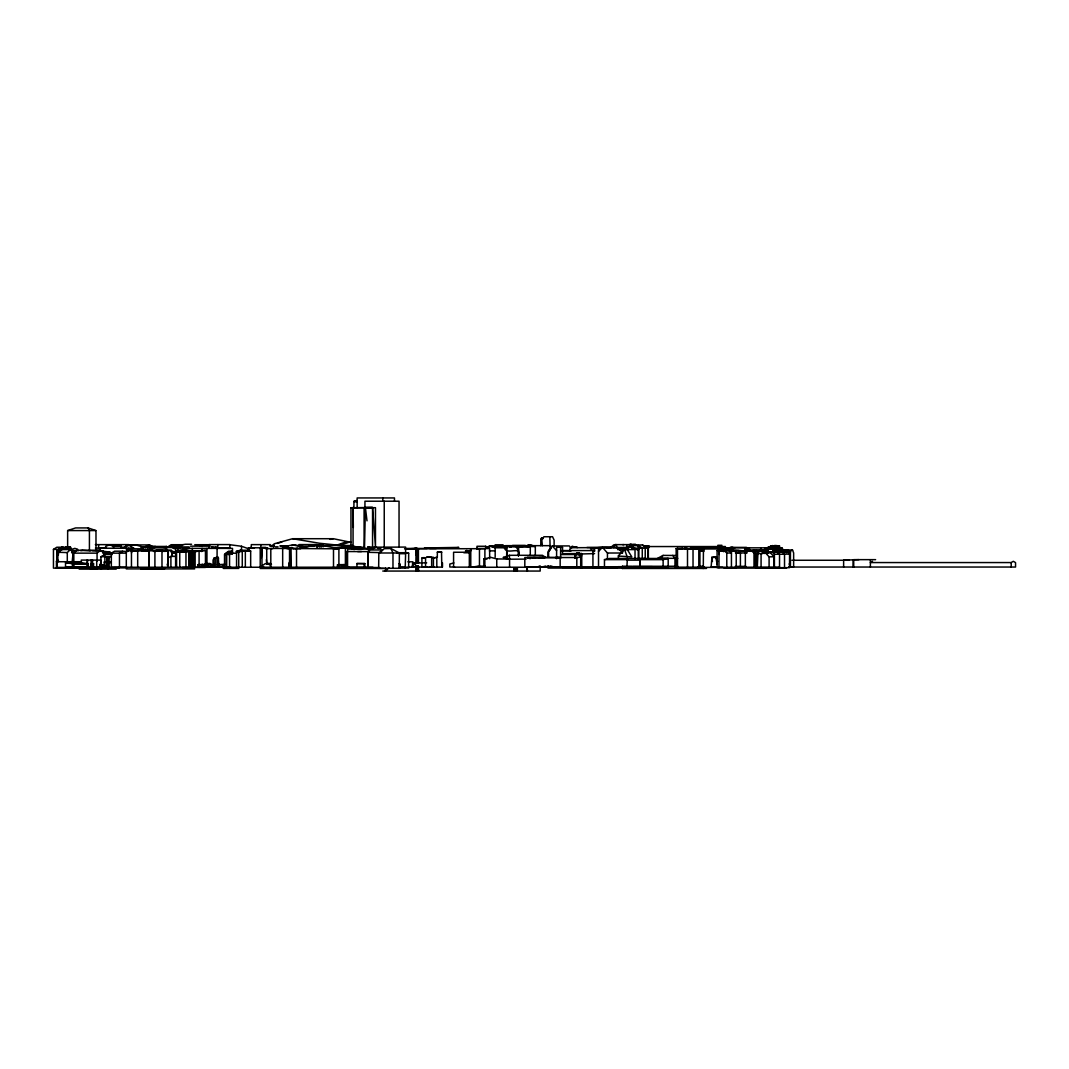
<?xml version="1.0" encoding="UTF-8"?>
<svg xmlns="http://www.w3.org/2000/svg" width="1069" height="1069" viewBox="0 0 1069 1069"><rect width="100%" height="100%" fill="white"/><g stroke="black" fill="none" stroke-linecap="round" stroke-linejoin="round"><path stroke-width="1.5" d="M279.958 545.791L282.67 545.791L282.67 567.145M321.395 546.994L321.395 544.909L316.999 544.909L316.999 547.061L317.079 544.575L298.919 544.575M527.284 571.06L527.191 567.893L527.431 571.06M416.295 555.172L416.362 548.825L416.362 563.122L416.629 548.825L416.629 563.122M416.696 566.303L416.629 571.06L416.629 566.303M416.736 563.122L416.91 548.825L416.91 563.122M417.017 563.122L417.204 548.825L417.805 563.122M417.872 566.303L417.805 571.06L417.805 566.303M417.912 563.122L418.113 548.825L418.313 563.122M364.529 547.168L365.411 507.681L367.001 520.844M514.376 571.06L514.296 567.759M425.556 557.951L421.908 557.965L421.881 567.145L425.556 567.145L425.556 557.818L421.948 558.085M261.397 557.59L261.972 548.023L260.809 548.023L266.729 548.023L266.729 564.352L266.381 559.635M57.619 561.238L57.699 560.116L56.443 561.238L56.443 568.133M66.078 548.37L66.184 547.128L68.817 547.047L69.124 548.37M72.238 561.158L73.066 553.368L71.583 550.548L76.073 550.682M717.646 561.546L715.923 557.23L711.941 557.243L711.112 567.091L717.393 567.091M103.947 556.321L103.947 553.141L100.513 550.254L95.529 550.241L101.956 550.856L107.769 553.141M57.058 568.133L57.071 550.294L60.198 548.531L60.198 551.804M580.935 558.753L581.496 555.653L579.264 552.994L577.06 552.994L574.962 555.199L574.962 558.406M107.087 553.141L101.956 550.856M341.652 548.237L342.093 546.232L351.594 546.232L353.318 548.237L333.461 548.183M68.817 547.047L68.496 549.386M437.301 567.118L441.791 567.118L441.524 551.938L437.368 552.125L437.301 557.203M775.359 548.143L780.584 547.756L782.962 550.054M639.716 567.104L640.211 558.432L640.211 567.104M767.221 549.038L768.584 548.45L766.152 548.491L772.419 545.644L776.214 546.353L776.214 548.143L774.29 545.978L771.217 545.978L770.602 548.143L770.682 545.871L776.856 545.831L779.528 546.059L779.528 548.13M626.888 567.104L627.383 558.432L627.383 559.635L604.466 559.635L604.466 567.104M767.154 552.326L768.05 549.279L773.275 549.292L776.228 552.326M154.911 567.238L154.911 550.401L132.302 550.482L131.46 552.98M132.302 550.482L127.158 550.482L126.302 552.954L126.302 567.278M230.717 567.038L226.668 567.038L226.722 554.731L227.791 552.86L226.027 552.86L224.53 554.731L224.53 567.104M265.566 548.023L266.729 548.023M616.479 547.862L616.479 544.642L615.036 544.642L613.913 547.528L611.214 547.061L613.86 544.789M718.675 548.945L719.009 548.156L722.804 548.865L703.455 548.932M764.415 553.528L765.725 550.548L766.126 552.112L768.838 551.951M405.191 568L405.659 552.7L408.665 553.194L408.665 568L399.525 568M581.282 568.067L581.496 553.528L578.743 553.542L579.264 552.994M783.002 551.029L783.457 550.121L792.557 550.134L793.639 552.954L793.639 566.811L788.895 566.811M218.851 567.038L217.996 556.922L214.107 558.058L213.065 560.103L213.065 564.9L209.925 564.966M577.18 553.542L562.521 553.715L562.521 547.422L556.602 546.753L556.602 558.686M789.203 563.857L790.432 566.811L790.432 551.911L791.354 550.121L792.557 550.134M65.53 548.37L66.184 547.128M362.471 549.145L360.787 548.397L360.306 549.292L351.968 549.092M437.301 552.245L441.778 552.259M540.807 545.671L540.807 539.364L541.595 537.921L543.212 537.974M378.827 552.994L378.653 568.294L399.325 568.294L399.325 552.994L390.88 548.491L384.279 548.678L378.827 552.994L399.004 552.994M164.933 551.524L165.642 550.348L171.534 550.428L172.523 556.361M549.332 550.869L550.923 548.263L547.969 552.058L547.969 556.855M109.065 553.141L109.76 552.058L111.59 553.141L102.851 553.141M155.419 550.401L155.419 551.497L156.154 550.348L165.642 550.348M768.304 548.036L768.771 547.328L769.48 548.424M618.644 556.147L618.136 559.074M166.27 546.78L181.877 547.275M661.604 557.35L663.101 555.399L675.381 555.466M592.934 568.067L592.934 551.337L595.62 547.889L600.257 548.477L595.62 547.889M548.597 556.869L548.597 550.602L552.285 545.925L569.256 545.925L571.487 548.397M768.771 547.328L766.78 548.424L782.414 548.477L782.455 550.308M340.356 548.237L342.093 546.232M776.856 545.871L775.947 546.927C768.411 543.6 788.441 547.462 772.419 545.644M147.722 551.163L150.702 547.782L165.214 547.782L167.967 551.096M758.255 552.339L756.598 550.829L747.993 550.535L745.347 553.421L745.347 567.211M381.005 551.724L382.662 549.96L370.315 549.96L368.083 552.326L380.11 552.606M598.52 551.43L602.462 547.341L607.446 553.02L607.446 559.034M783.256 550.308L783.951 549.88L776.081 549.8L774.611 551.337L775.72 550.081L773.355 550.081M624.55 549.426L618.136 556.027L631.806 556.909L627.209 549.426L624.55 549.426L627.169 556.869M769.092 567.211L769.092 556.815L765.123 552.526L762.585 552.593L761.075 554.103L761.075 567.211M67.294 562.481L67.294 552.579L70.354 549.56L73.066 552.66L73.066 561.158M66.692 547.929L67.855 546.834L70.3 546.834L71.944 549.319L74.763 548.37L77.649 549.199M73.828 561.105L73.828 553.141L77.075 550.121L90.932 550.976M70.3 546.834L69.124 549.225M57.205 562.481L57.205 552.259L60.198 549.56L70.354 549.56M767.221 553.515L769.065 551.858L782.334 552.005L784.526 554.263L774.41 554.236L772.286 552.152L769.065 551.858M389.076 567.733L385.348 571.06L385.348 567.88M73.828 553.141L97.065 553.141L100.513 550.254M250.133 548.023L251.068 547.275L251.295 548.023M150.809 547.462L141.669 547.194M231.519 551.19L228.632 551.19L226.668 552.606L229.554 552.606L231.519 551.19L232.347 553.929M767.729 547.301L768.25 548.424L770.602 546.165L771.831 546.165L771.831 547.288M771.831 546.165L768.25 547.809M351.968 549.319L353.331 548.397L360.787 548.397M58.768 568.133L53.45 568.133L53.45 549.386L56.791 547.248L65.984 547.248L68.496 548.664M65.984 547.248L62.764 549.306L62.764 547.087L59.57 548.317L59.57 551.551M476.974 549.359L476.974 546.286L485.647 546.272L485.647 547.609L489.161 547.261M111.336 567.425L111.336 553.141L119.461 553.154L122.414 551.39L127.211 551.323M119.461 567.265L119.461 553.154L122.748 551.19L114.61 551.19L111.336 553.141M872.518 561.305L870.38 562.561L1011.207 562.561L1013.332 561.305L1015.55 562.628L1015.55 567.038L788.855 567.038M58.488 554.851L57.058 550.428L62.764 547.087M146.854 547.448L148.698 546.393M104.535 567.465L104.535 565.474L100.927 564.913L100.927 556.722L104.789 554.53L112.218 554.53M100.927 567.465L104.535 565.474L101.528 565.341L98.762 567.465L97.065 567.465L100.032 567.465L100.032 565.287L103.506 565.287L103.506 567.358M357.019 500.88L354.614 502.163L354.614 500.88L357.019 500.88L353.919 501.414L353.919 507.494L353.064 507.722L353.345 527.445M663.101 555.399L657.622 558.325L677.759 558.325M168.902 546.085L171.468 544.709L183.12 544.709M704.925 547.622L703.442 548.932L703.282 568.454M288.029 546.379L280.519 546.326L288.029 546.379L288.029 548.597L289.539 548.25L289.539 567.145L289.071 564.058M286.759 546.326L287.427 545.992M434.428 557.818L433.052 557.871L436.807 557.51L436.807 567.145L433.052 567.145M425.462 557.684L422.749 557.671M167.86 557.858L170.906 556.388L175.61 556.388M206.558 567.038L206.558 564.779L208.361 564.673M751.44 551.083L753.658 550.027L761.609 549.934M716.056 547.956L723.994 547.689L724.782 548.076L724.782 551.417M575.135 557.871L580.694 557.083L580.694 566.931L524.812 567.024L524.812 557.537L576.699 557.537M537.707 566.931L540.099 565.808M167.98 550.629L154.911 550.789L167.98 550.629L167.98 567.238L167.192 564.232M320.059 546.847L322.985 545.524L352.302 545.524L359.505 548.183L354.106 548.183L352.302 545.524M504.956 546.767L506.906 545.938L512.051 545.938L509.806 546.887L512.051 546.032L520.857 546.032L520.857 546.86L525.213 545.992L530.291 547.007L500.412 546.099L502.898 546.834M765.364 551.136L764.923 550.963M127.104 545.871L121.492 548.25L121.492 546.353L117.296 544.856L109.586 544.843L105.657 546.353L105.657 548.237M779.648 548.223L782.455 548.504L777.724 549.038M142.778 547.742L149.54 544.936L153.295 546.807M245.349 567.238L245.349 550.856L236.57 552.138L236.57 567.238M714.065 557.577L716.27 556.682L717.393 558.419L716.056 558.406L715.629 556.682L712.769 557.577M469.331 567.145L469.331 550.642L471.122 550.562M95.529 550.241L82.126 550.147M465.536 551.083L466.725 550.401L468.155 551.083M548.691 565.808L545.845 566.931L548.905 566.182M628.331 547.756L633.81 545.644M518.665 546.86L520.857 546.032M267.678 547.849L265.566 548.651L272.782 548.651M148.818 547.288C144.823 548.25 154.47 545.27 155.393 546.486M497.526 546.286L494.506 546.419L497.192 546.286M736.22 553.234L740.403 553.221L739.067 552.954L739.067 550.548L720.372 550.535L726.038 550.094M766.446 551.136L767.462 550.762L764.255 550.147L760.366 550.949L768.01 550.415M189.373 547.168L163.784 547.422L167.232 547.408L166.483 546.446L163.784 547.422L151.451 547.194M503.365 557.497L509.378 555.305L542.464 555.305L545.203 557.136M528.166 545.684L530.545 544.829L535.315 546.54L498.314 546.393L504.247 546.433C504.728 556.976 521.953 544.495 518.518 555.893M270.15 546.099L273.13 544.99M277.552 543.413L281.975 541.849M346.169 541.849L337.55 544.909L341.318 545.511L341.318 544.589L337.657 544.923M350.071 541.849L338.953 545.738M304.705 547.849L310.224 545.938L325.003 545.938L338.9 548.811L338.9 565.715M67.641 547.221L67.641 530.571L75.618 527.926L88.059 527.926L95.983 530.571L95.983 550.548M353.919 501.414L356.578 500.546L357.153 502.163M591.585 548.758C602.876 545.978 614.835 548.116 626.354 548.277M211.234 563.964L209.551 563.403L204.019 565.087L206.918 565.033M171.24 546.192L172.537 545.604A4.904 0.842 -6 0 0 172.563 545.417L171.468 544.709M223.742 564.699L224.797 564.379L217.448 564.699L223.742 564.699L223.742 567.038M625.044 547.836L632.594 545.644L638.941 545.671L642.269 548.156L642.269 559.341M245.349 551.39L249.358 550.241L250.667 551.043L250.667 567.238M590.502 549.025L594.698 547.809M249.358 550.241L240.298 550.241L236.049 551.444L240.298 551.39M542.504 566.931L545.658 566.035M453.884 562.922L449.822 564.044L449.822 567.011L454.579 567.011M435.711 557.55L436.793 557.483M337.563 545.497L341.318 544.589M692.792 548.878L697.923 547.448L704.418 548.878L677.505 548.477M291.503 545.578L294.496 544.883L303.837 546.593L303.837 547.702L300.696 547.702L300.696 546.593L292.679 544.883L283.82 546.767M640.211 559.635L663.127 559.635L668.192 558.472L668.192 567.104L483.856 567.265L483.856 559.007L490.791 557.35L496.751 558.94L509.566 559.06L509.566 567.265M604.466 559.635L609.557 558.472L668.192 558.472M145.357 547.796L136.324 545.056L126.182 545.791L126.182 548.811L142.578 548.811M321.047 545.805L323.399 545.27L319.23 545.805M355.897 547.822L360.547 546.793L366.052 548.37L371.437 548.37M351.273 542.411L333.354 538.709L292.652 538.709L274.439 543.733L273.557 544.428L274.279 545.324L273.557 547.141M778.579 546.366L776.214 546.353M330.08 539.391L333.354 538.709M300.696 547.702L304.558 547.061M170.385 546.406L169.036 546.647M724.662 551.016L728.47 550.241L731.437 552.994L726.786 553.034L723.753 550.241L718.956 551.216L719.263 554.504M337.47 567.211L337.47 564.94L338.98 564.632M774.972 550.963L773.488 550.428L785.314 550.455L786.53 552.673M342.534 567.211L342.534 564.913L344.124 564.632L339.007 564.632M213.065 564.9L214.268 564.673L211.635 564.779L211.635 567.038M57.058 550.428L59.917 549.907M545.137 557.604L527.164 557.59L530.264 558.686M698.805 548.263L698.805 567.158L676.156 567.185L676.156 548.638L683.064 548.477L677.505 548.998M350.966 545.551L350.966 507.762L372.56 507.494L372.56 547.168M171.548 546.673L185.365 544.255L191.551 544.255M337.47 564.94L344.993 564.659L344.993 567.211L193.556 567.278M194.184 567.425L194.184 551.43L205.448 550.375L205.448 567.425L182.478 567.425M342.534 564.913L344.993 564.659M412.086 565.247L412.901 565.113M194.184 551.43L205.448 550.375M197.979 564.699L208.268 564.232L208.268 565.087L197.979 564.699L197.979 567.038L224.797 567.038M175.61 567.292L175.61 551.631L178.643 551.216M188.932 567.292L188.932 551.23L175.61 551.631M286.759 548.597L290.808 548.25L290.808 567.145L290.34 564.058M206.023 564.472L208.268 564.232M412.647 563.109L426.665 562.815M99.684 551.283L99.684 548.103L98.589 548.103M783.283 550.695L788.815 550.174M775.8 550.522L776.749 550.441M126.182 548.811L134.026 548.237L99.805 548.237L99.805 551.39M414.652 548.384L417.191 548.33L408.077 548.891L411.017 548.798M615.49 567.652L605.335 567.158L613.593 567.786L615.49 566.931M151.451 547.355L154.484 547.168M131.46 567.278L131.46 550.842L171.534 550.428M765.284 550.575L768.424 550.388M629.815 544.642L635.654 544.468L632.527 544.629M299.373 546.82L303.837 546.593L300.696 546.593M538.896 557.604L544.722 557.47M756.398 567.211L756.398 553.127L757.948 553.087L757.306 567.211M494.853 546.286L515.966 546.433L518.518 550.949M767.622 552.593L770.148 552.526L774.09 556.789L774.09 567.211M270.417 546.045L274.225 545.925L270.31 545.925L270.257 544.629L251.295 544.629L251.295 547.796L254.475 547.876M429.725 547.876L458.815 547.408L453.644 548.223L424.313 548.197L429.257 547.862M372.56 507.494L364.088 507.722L364.088 547.168M581.282 553.969L594.578 553.608M634.358 548.197L631.953 548.25L642.269 548.156L640.879 548.17M559.034 557.604L555.346 557.59L560.062 557.59M193.569 567.425L193.395 552.192L189.053 551.911L190.71 553.769L192.661 553.729L192.661 567.425M577.06 552.994L579.278 555.68L581.496 555.653L579.264 553.542M574.962 555.199L576.913 555.172M726.279 549.626L727.281 549.613M483.856 559.007L487.13 558.967M785.675 551.965L790.432 551.911M95.649 530.571L67.641 530.571M147.589 547.742L154.992 547.675M627.864 548.25L623.534 548.277L623.534 547.462M762.999 553.542L757.306 553.595L758.643 550.548L767.515 550.548L763.052 550.214M532.99 557.604L535.048 557.59M53.45 549.386L58.915 549.332M119.461 553.167L126.302 553.127M526.095 559.114L506.506 559.234L509.566 559.234L509.378 555.305M630.055 544.174L631.204 544.161M610.586 547.528L570.312 547.742L569.617 550.869L570.993 550.869M607.446 553.02L622.519 553.007L617.535 547.341M769.092 556.815L774.09 556.789M730.02 547.435L746.576 547.381M172.136 556.361L172.136 553.127L176.185 553.114M236.57 553.194L229.554 553.221L231.893 554.25M622.639 544.642L623.828 544.642M261.745 547.408L265.793 547.395M648.081 548.197L640.572 548.197M676.156 548.638L677.826 548.624M180.795 551.43L182.184 551.965L179.792 551.657M87.11 567.024L65.53 567.024L65.53 562.695L73.721 563.897L73.721 567.024M617.201 567.786L592.413 567.251L617.201 567.786L617.201 567.064M350.966 507.762L375.473 507.681L375.473 547.087L372.56 507.681L364.943 507.494L364.943 501.214L399.044 501.214L399.044 547.087M540.807 539.364L542.384 539.364L543.867 536.745L552.553 536.745L554.116 540.072L554.116 545.818M95.341 544.629L128.761 544.629M194.772 544.709L209.751 544.709M503.085 544.816L495.134 544.816L495.134 546.767L488.961 546.018L494.827 546.018M527.966 544.829L530.545 544.829M615.036 544.642L632.046 544.629L632.915 546.112L632.915 544.468M127.852 544.936L149.54 544.936M633.757 544.976L642.509 544.976L648.108 547.542M512.465 545.471L525.32 545.457M717.82 545.297L721.936 545.297M505.463 545.658L550.174 545.671M638.941 545.671L637.672 545.671L638.834 548.156L638.834 558.94M190.442 546.152L200.197 546.152M200.438 546.165L210.192 546.165M109.586 544.843L113.514 546.353L121.492 546.353M304.411 546.272L313.952 546.272M511.463 546.326L502.176 546.326L506.906 547.796L506.906 557.55M155.219 546.446L166.483 546.446M725.477 546.553L647.787 546.553L647.787 558.165M211.595 548.384L211.595 547.021L215.925 547.021L217.742 547.876L229.822 548.384L229.822 544.589L209.11 544.589L209.11 548.183M275.361 546.82L278.047 546.82M504.461 546.767L506.906 546.767L506.906 545.938M142.177 546.981L150.529 546.981M121.492 547.595L125.955 547.595M142.658 549.84L142.658 547.194L154.818 547.194M355.095 547.194L360.039 547.194M367.736 547.208L405.605 547.087L405.605 553.689M140.948 547.395L147.589 547.395M165.481 547.395L188.759 547.488M586.921 547.462L628.919 547.462M106.406 547.796L98.629 548.21L98.589 544.629M120.797 547.782L125.594 547.782M147.669 547.569L142.671 547.154M609.277 547.689L610.68 547.689M725.664 547.756L728.964 547.756M730.394 550.936L730.194 547.622L747.739 547.916M217.742 547.876L229.822 547.862M605.976 547.769L611.214 547.769M714.88 547.809L734.376 547.809M745.334 547.836L764.91 547.836L764.91 550.949M95.435 548.103L99.684 548.103M333.849 548.143L352.797 548.143M764.602 548.05L777.738 548.05M173.098 548.37L177.882 548.37L191.431 551.176M182.839 548.384L232.507 548.384L232.507 552.9M287.347 548.29L297.77 548.29M370.89 548.37L374.03 548.37M377.571 548.37L380.858 548.37L374.858 547.208L374.858 548.37M632.046 548.277L638.834 549.573L630.75 547.087L637.431 549.854M684.507 548.397L687.38 548.397M690.146 548.263L723.432 548.344M296.527 567.265L296.527 548.531L338.9 548.811L333.996 548.811M406.501 548.45L427.132 548.45M429.604 548.464L436.272 548.464M476.547 548.571L489.642 548.571L489.642 558.74M404.576 548.825L484.912 548.678M677.292 548.638L683.064 548.998M765.07 548.731L767.662 548.731L766.78 548.731M372.947 549.092L347.572 549.092L347.572 567.318M617.601 549.586L635.026 549.586L635.026 559.034M138.93 549.84L150.448 549.84M744.625 550.094L755.142 550.428M561.572 550.575L594.832 550.575M736.22 551.203L726.319 550.107L723.392 550.936L731.049 550.107L736.22 551.203L736.22 567.759L717.099 567.666L717.099 550.522L720.493 551.069M733.561 550.415L730.394 550.415L751.761 550.949L744.492 550.588M739.067 550.548L727.508 550.174M71.823 550.669L78.638 550.669M163.597 550.695L168.274 550.695L168.274 567.238M469.331 550.642L470.774 550.642M756.598 550.829L744.492 550.174M772.834 550.695L775.319 550.695L776.989 552.285M141.616 551.043L148.337 550.869M250.667 551.043L241.634 551.056L240.298 550.241M465.536 550.882L469.264 550.882M489.361 550.869L495.174 550.869M699.928 550.989L703.656 550.989M773.515 550.976L777.096 550.976M776.081 549.8L785.728 551.029L779.395 549.8M58.902 551.337L57.873 551.337L57.873 562.08M171.949 551.444L179.726 551.871L170.893 551.871M188.932 551.23L176.559 551.417L176.559 567.158M357.647 551.537L361.509 551.537M372.947 567.318L346.944 567.318L346.944 551.537L368.591 551.617L368.591 549.092M777.871 551.925L787.452 551.938L789.55 554.156L789.55 567.666L755.409 567.666M180.621 552.018L185.525 552.018M772.286 552.152L782.334 552.005M784.9 552.045L790.432 552.045M469.398 552.245L453.577 552.245L453.577 567.145L476.761 567.145M762.585 552.593L770.148 552.526M397.588 552.7L405.659 552.7M463.839 552.767L470.079 552.767M735.378 552.753L739.588 552.753M736.247 552.954L746.696 552.94M172.136 553.248L175.637 553.248M403.975 553.194L397.187 553.061M407.102 553.194L408.665 553.194M400.033 553.689L405.191 553.689M561.372 554.544L575.069 554.544M224.53 554.731L226.722 554.731M100.927 556.722L111.283 556.722M429.698 557.283L433.413 557.283L433.413 566.917M527.164 557.51L561.706 557.59M215.778 567.011L215.778 557.951L218.45 558.031L218.45 567.011M215.778 557.951L218.45 558.031M575.135 557.751L574.828 554.544M875.605 559.648L853.717 559.648L853.717 567.038M626.888 560.143L639.716 560.143M791.888 560.263L849.187 560.263M56.443 561.238L58.768 561.238M56.964 561.733L81.458 561.733M407.85 561.813L412.861 561.813L412.861 567.251M104.241 567.425L104.241 562.053L111.336 562.053M65.53 562.695L81.284 562.695L88.299 563.831L88.299 566.784L72.759 566.784M72.759 567.024L72.759 563.724L87.11 563.724M267.437 563.416L270.497 563.416M356.939 567.198L356.939 563.537L364.836 563.617L364.836 567.198M205.342 563.537L208.575 563.537M364.836 563.617L356.939 563.537M412.447 563.724L415.373 563.724M73.721 563.897L72.759 563.724L88.299 563.831M268.453 564.352L271.473 564.352M206.558 564.779L214.268 564.673L213.065 565.087L214.268 567.038L214.107 558.058M476.974 566.329L485.326 566.329M677.88 566.289L622.292 566.289L622.292 568.454L706.515 568.454M699.447 566.289L703.282 566.289M735.325 566.396L745.921 566.396M475.01 566.583L485.326 566.61M469.331 566.811L484.912 566.811M535.208 566.851L551.029 566.851M618.136 566.69L631.806 566.69M633.142 566.677L652.357 566.677M657.622 566.784L677.88 566.677M698.485 566.851L704.418 566.851L697.776 566.917M735.739 566.877L746.202 566.664M263.923 567.145L261.972 567.145L261.972 547.796L248.382 547.796L248.382 551.029M344.779 567.011L348.708 567.011M411.525 567.051L427.814 567.091M429.912 567.091L434.014 567.091M476.787 566.984L485.326 566.984M81.284 567.225L100.727 567.225L100.727 560.089L81.284 560.089L81.284 562.949M111.336 567.251L189.587 567.251L189.587 553.354L187.436 551.604L175.369 551.243L178.764 551.604M398.697 567.251L412.901 567.131M426.878 567.131L430.513 567.131M717.393 567.305L779.528 567.158M56.964 567.412L126.957 567.492M337.777 567.345L379.575 567.532M400.18 567.345L403.561 567.345M562.147 567.372L601.553 567.372M614.875 567.332L623.254 567.332M703.442 567.398L722.804 567.398M113.528 567.639L126.957 567.639M352.797 567.706L373.509 567.706M102.464 567.96L119.02 567.96M547.969 568.067L622.519 568.067M724.034 568.12L781.746 568.12M57.873 568.214L89.168 568.214M238.815 568.414L223.274 568.414L223.274 565.488M765.15 568.24L786.53 568.24M89.983 568.534L97.346 568.534M260.168 568.481L383.584 568.481M164.599 568.842L140.921 568.842L140.921 568.133M126.262 568.895L194.678 568.895M79.133 569.109L116.24 569.109M382.769 571.06L540.179 571.06L540.179 567.88M200.384 546.099L201.627 546.099M488.039 547.609L485.647 547.609L490.43 546.406L495.174 547.769L506.906 547.796M131.46 550.842L137.032 550.856L127.158 550.482M173.859 547.234L177.213 551.804L184.403 551.871M101.916 551.096L109.76 552.058M747.993 550.535L751.574 550.829L754.006 553.061L756.919 553.622L756.919 567.211M642.122 558.512L645.222 558.512L645.222 548.197L642.509 544.976M412.594 563.537L415.641 563.537M778.579 546.059L779.528 546.059M373.068 548.37L368.003 546.793M782.855 551.925L787.452 551.938M80.335 550.522L82.113 550.535M198.006 550.936L184.082 550.321L189.053 551.497L197.017 551.537M556.602 546.753L562.521 547.422M766.339 548.384L765.217 548.357M561.492 550.722L570.672 550.829M548.597 550.602L549.479 550.615M782.481 551.938L784.526 554.103L789.55 554.156M156.154 550.348L162.394 550.428L162.876 551.564L162.876 550.401M783.457 550.121L784.967 551.029M92.535 550.949L97.145 551.029M191.979 567.425L191.979 552.914L193.569 552.94M144.756 568.214L151.691 568.842M775.72 550.174L777.858 550.228M644.059 546.125L646.999 546.206M646.718 546.206L644.888 545.925L649.057 545.925L649.057 547.582M57.205 552.259L67.294 552.579M773.969 551.885L777.39 552.005L779.528 554.223L779.528 567.666M592.934 551.337L594.578 551.404M739.614 550.655L745.387 550.949L739.614 550.588M693.033 548.998L684.187 548.544L693.033 548.932L693.033 567.185M296.527 548.531L300.589 548.744M690.48 548.491L698.805 548.932M778.94 549.867L781.279 550.014M341.318 545.511L319.377 543.239L292.652 538.709M773.542 550.174L779.889 550.375L779.889 551.377M779.421 548.277L782.414 548.477M774.143 551.858L777.363 552.152L779.528 554.276M164.506 547.168L167.232 547.408M783.002 550.228L785.314 550.455M781.84 548.504L779.314 548.25L781.84 548.13L781.84 550.308M104.241 562.053L110.508 562.682M368.591 551.617L367.936 551.537L367.936 567.318M502.243 546.206L506.906 546.767M730.194 547.622L732.612 547.916M229.728 544.709L241.5 546.259L248.556 548.771M773.916 551.444L777.991 552.245M72.759 563.684L73.494 563.831L73.494 566.784M773.488 550.428L776.949 550.949L773.114 550.134M732.051 547.368L734.857 547.969M731.316 547.368L734.002 547.983M503.352 557.35L509.566 559.06M295.913 549.025L288.55 547.702L293.868 548.771M184.082 551.43L185.525 551.831M508.978 546.099L511.463 546.82M181.142 551.657L182.184 551.965M211.595 547.021L214.481 547.929M227.336 554.116L229.554 554.824L227.791 552.86M399.004 563.63L400.087 563.978L400.033 568M550.482 565.835L553.595 566.931M717.099 550.522L718.622 551.069M399.111 565.073L400.033 565.407M282.67 545.791L289.539 548.45L270.804 548.45L270.804 567.145L269.588 563.71L265.139 563.71L260.221 567.104L260.221 547.796M205.435 565.742L208.268 567.038M71.583 552.66L73.066 553.368M485.647 546.272L488.039 547.862M129.443 545.056L133.318 548.237M353.331 548.397L354.186 549.145M177.975 551.818L177.882 548.37M628.813 544.629L630.87 546.606M321.595 545.27L323.159 546.86M552.285 545.925L556.602 550.669M191.979 552.914L192.661 553.729M150.702 547.782L153.842 551.497M756.491 549.934L758.749 552.753M672.722 555.386L674.967 558.325L674.967 566.784M165.294 547.234L167.967 550.936M67.855 546.834L68.322 547.515M541.595 537.921L542.384 545.671M780.584 547.756L781.8 550.054M88.059 527.926L89.422 530.571L89.422 550.548M390.88 548.491L392.978 552.994L392.978 568.294M773.275 549.292L774.504 552.326M57.699 560.116L58.073 561.238M774.29 545.978L774.891 548.143M351.594 546.232L352.048 548.237M715.923 557.23L717.099 564.405M107.916 552.058L108.089 553.141M746.696 553.207L746.322 550.335L745.387 553.207L745.334 547.622M711.941 557.243L712.435 561.546M549.84 536.745L550.174 548.918M104.789 554.53L105.003 567.465M289.124 562.481L289.539 567.145M515.846 567.759L515.913 571.06L515.913 567.759M581.282 555.653L581.496 568.067L581.496 553.528M290.461 548.29L290.808 567.145M516.861 567.759L516.915 571.06L516.915 567.759M517.302 571.06L517.423 567.759M1011.207 562.561L1011.207 567.038M870.38 559.648L870.38 567.038M858.955 559.648L843.628 560.169L843.628 567.038M853.075 560.169L853.049 567.038M790.178 552.045L790.178 566.811M784.526 554.103L784.526 567.666M775.119 548.05L775.119 551.136M774.41 554.236L774.41 567.158M767.529 548.05L767.529 551.136M760.714 547.836L760.714 551.043M755.836 553.595L755.836 567.211M755.249 553.061L755.249 567.211M754.006 553.061L754.006 567.211M749.382 547.943L749.382 551.043M740.403 552.94L740.403 566.877M731.437 551.216L731.437 567.759M726.786 553.034L726.786 567.666M723.432 547.956L723.432 551.671M718.956 567.666L719.009 548.156L703.763 548.17L703.763 551.43M703.108 566.289L703.108 568.454M701.317 548.344L701.317 550.989M699.928 548.263L699.928 566.917M687.501 548.998L687.501 567.185M677.505 548.397L677.505 567.185M663.127 559.635L663.127 567.104M648.482 545.925L648.482 547.448M648.348 546.553L648.348 558.165M648.215 546.553L648.068 558.165M645.623 545.925L645.623 546.914M645.395 545.925L645.395 546.914M638.273 549.573L638.273 558.94M626.715 544.642L626.822 547.862M622.519 549.586L622.519 552.74M622.532 566.289L622.532 568.454M613.593 567.064L613.593 567.786M611.882 567.078L611.802 567.799M610.64 567.091L610.64 567.813M598.52 548.464L598.52 568.067M597.745 567.038L597.745 567.773M576.806 557.083L576.806 566.931M560.61 547.408L560.61 556.936M560.156 557.537L560.156 567.024M535.315 545.671L535.315 555.426M530.291 546.54L530.291 555.065M518.612 547.021L518.612 555.065M518.371 550.602L518.371 555.893M516.394 567.759L516.394 571.06M514.697 567.759L514.697 571.06M514.055 567.759L514.055 571.06M506.719 550.615L506.666 557.55M496.751 558.94L496.751 567.265M495.174 547.769L495.174 557.163M484.912 548.571L484.858 567.265M479.46 548.678L479.46 566.811M470.774 548.678L470.774 566.811M442.486 562.842L442.486 567.091M431.662 557.283L431.662 566.917M418.42 548.825L418.42 563.122M418.113 548.825L418.113 563.122M418.113 566.303L418.113 571.06M415.453 562.815L415.453 567.078M394.474 501.214L394.474 497.94L357.153 497.94L357.153 507.494M384.239 501.214L384.239 547.087M382.809 497.94L382.809 501.214M368.057 551.551L368.15 567.532M364.128 563.537L364.128 567.198M354.106 548.183L354.106 549.68M353.064 507.401L353.064 547.168M345.394 548.143L345.394 567.011M343.47 564.913L343.47 567.211M333.501 548.531L333.501 567.265M319.23 544.909L319.163 546.994M317.065 544.909L317.092 547.061M260.809 544.629L260.809 547.796M242.275 550.869L242.275 567.238M241.5 546.259L241.5 551.243M238.721 551.257L238.721 567.238M229.554 552.606L229.554 567.198M224.797 554.076L224.757 568.414M218.838 563.764L218.838 565.087M217.742 544.589L217.742 548.384M217.448 558.031L217.448 567.038M217.087 548.384L217.087 557.831M215.925 547.021L215.925 548.384M206.945 548.384L206.945 567.278M204.019 564.699L204.019 567.038M202.282 564.245L202.282 567.038M202.094 548.384L202.094 551.417M201.279 550.375L201.279 551.551M199.088 551.39L199.088 567.425M195.133 551.363L195.133 567.425M193.395 552.192L193.422 567.425M192.353 548.384L192.353 551.417M190.71 553.769L190.71 567.425M189.053 551.497L189.053 567.425M185.966 551.417L185.966 567.292M179.752 551.417L179.752 567.158M170.906 556.388L170.906 567.238M161.98 550.816L161.98 567.238M148.992 550.401L148.992 567.238M148.898 550.401L148.898 567.238M137.687 550.441L137.687 567.278M128.186 548.237L128.186 551.39M113.514 546.353L113.514 548.237M108.29 566.517L108.29 569.109M107.822 557.537L107.822 567.038M101.769 565.287L101.769 567.358M101.408 566.517L101.408 569.109M97.065 553.141L97.065 561.105M96.704 560.089L96.704 567.225M92.589 560.089L92.589 567.225M91.079 560.089L91.079 567.225M87.578 560.089L87.578 567.225M87.11 560.089L87.11 567.225M72.411 563.897L72.411 567.024M61.641 547.101L61.641 550.241M58.929 549.279L58.902 552.914M58.648 549.386L58.648 552.499M171.347 546.206A4.904 0.842 -5.9 0 1 170.479 546.419M526.83 567.893L526.803 571.06L526.803 567.893M416.429 566.303L416.362 571.06L416.362 566.303M416.977 566.303L416.91 571.06L416.91 566.303M417.271 566.303L417.204 571.06L417.204 566.303M417.565 566.303L417.498 571.06L417.498 566.303M426.905 557.043L430.513 556.976L426.905 557.043M147.776 550.642L142.818 551.003L147.776 550.642M778.339 546.192L775.306 546.647L778.339 546.192M696.52 547.448L692.792 548.29L702.761 548.878L696.52 547.448M761.85 550.147L758.749 550.789L763.533 550.147L767.97 551.564L761.85 550.147M158.279 550.401L154.911 550.789L160.991 550.602L158.279 550.401M785.314 550.789L777.31 550.495L785.314 550.789M577.42 547.448L572.049 546.433L577.42 547.448M109.132 557.537L106.753 557.537L106.753 567.038L109.132 567.038L109.132 557.537M93.564 563.724L90.932 563.724L90.932 566.717L93.564 566.717L93.564 563.724M101.769 565.341L100.032 565.341L99.925 564.285L101.769 565.341M515.619 571.06L515.552 567.759L515.619 571.06M515.325 571.06L515.258 567.759L515.325 571.06M515.004 571.06L514.937 567.759L515.004 571.06M516.18 571.06L516.127 567.759L516.18 571.06M516.688 571.06L516.634 567.759L516.688 571.06M517.115 571.06L517.075 567.759L517.115 571.06M418.42 571.06L418.353 566.303L418.42 571.06M527.057 571.06L527.044 567.893L527.057 571.06"/></g></svg>
